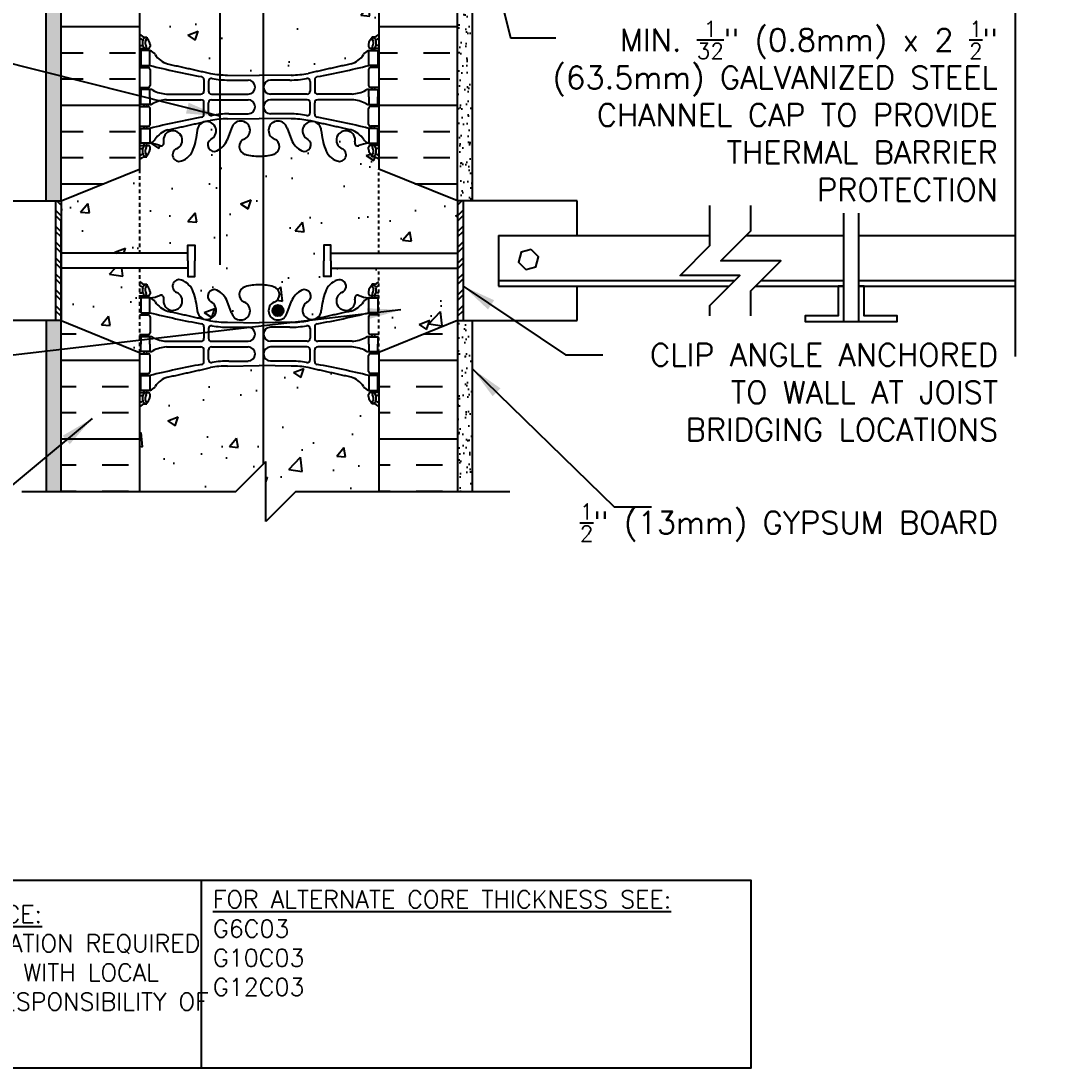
# Model space of a CAD drawing. Header units: inches. Extents: x 221.8 to 274.3, y 227.7 to 309.5.
# Drawn here: x 240.05 to 274.29, y 227.74 to 262.74 of the extents above; entities that cross this region are included whole.
import ezdxf

# ---------------------------------------------------------------- set-up
doc = ezdxf.new("R2010")
doc.units = ezdxf.units.IN
doc.header["$LTSCALE"] = 0.5
doc.header["$MEASUREMENT"] = 0
doc.linetypes.add('DASHED2', pattern=[0.375, 0.25, -0.125])
for name, color, linetype in [('HATCH', 12, 'Continuous'), ('line25', 2, 'Continuous'), ('LINE3', 3, 'Continuous'), ('LINE50', 5, 'Continuous'), ('LINE9', 9, 'Continuous'), ('TEXT', 4, 'Continuous'), ('Web_Edge', 9, 'Continuous')]:
    doc.layers.add(name, color=color, linetype=linetype)
doc.styles.add('DIM', font='romans.shx', dxfattribs={"width": 0.7})
doc.styles.add('ROMANS', font='romans.shx', dxfattribs={"height": 1.125})
doc.styles.get("Standard").update_dxf_attribs({"font": 'romans.shx', "height": 1.125})
doc.dimstyles.new('ext_12', dxfattribs={"dimscale": 12, "dimtxt": 0.09375, "dimasz": 0.09375, "dimexe": 0.09375, "dimexo": 0.0625, "dimgap": 0.0625, "dimtad": 1, "dimdec": 1, "dimzin": 3, "dimdsep": 46, "dimlunit": 4, "dimtxsty": 'DIM', "dimcen": 0.09, "dimdle": 0.09375, "dimclrt": 4, "dimadec": 0, "dimazin": 0, "dimtfac": 1, "dimtdec": 1, "dimtmove": 2, "dimatfit": 3, "dimfxl": 1, "dimfrac": 2, "dimtolj": 1, "dimtzin": 0, "dimarcsym": 0})
pattern_1 = [(37.5, (-134.24594, 23.5891), (-0.01574834, 0.48170594), [0, -0.38, 0, -0.425, 0, -0.40625]), (7.5, (-134.24594, 23.5891), (0.4424442, 0.7055365), [0, -0.205, 0, -0.3425, 0, -0.13125]), (327.5, (-134.55344, 23.5891), (0.77853547, 0.00141476), [0, -0.125, 0, -0.45, 0, -0.5875]), (317.5, (-134.55344, 23.5891), (0.75153165, 0.2194189), [0, -0.0625, 0, -0.295, 0, -0.3375])]
pattern_2 = [(50, (0, 0), (3.5863, -0.31376), [0.375, -4.125]), (355, (0, 0), (-0.693757, 3.76096), [0.3, -3.3]), (100.4514, (0.299, -0.026), (2.892544, 3.4472), [0.3187, -3.50571]), (46.1842, (0, 1), (5.336207, -0.827596), [0.5625, -6.1875]), (96.6356, (0.4447, 0.931), (4.67331, 4.87059), [0.47805, -5.25857]), (351.1842, (0, 1), (4.67331, 4.87059), [0.45, -4.95]), (21, (0.5, 0.75), (2.984535, -2.013094), [0.375, -4.125]), (326, (0.5, 0.75), (1.216577, 3.62575), [0.3, -3.3]), (71.4514, (0.7487, 0.5822), (4.201112, 1.612656), [0.3187, -3.50571]), (37.5, (0, 0), (0.0607993, 1.6644693), [0, -3.26, 0, -3.35, 0, -3.3125]), (7.5, (0, 0), (1.315348, 1.9720586), [0, -1.91, 0, -3.185, 0, -1.2625]), (327.5, (-1.115, 0), (2.669112, -0.1127744), [0, -1.25, 0, -3.9, 0, -5.175]), (317.5, (-1.615, 0), (2.915931, 0.500525), [0, -1.625, 0, -2.59, 0, -3.675])]

msp = doc.modelspace()

# ---------------------------------------------------------------- hatches: boundary and pattern name
at = {"layer": 'HATCH'}
h = msp.add_hatch(dxfattribs=at)
h.set_pattern_fill('AR-SAND', color=256, scale=0.25, style=0)
h.set_pattern_definition([(37.5, (254.94175, 282.53562), (-0.0157483, 0.481706), [0, -0.38, 0, -0.425, 0, -0.40625]), (7.5, (254.94175, 282.5356), (0.442444, 0.705537), [0, -0.205, 0, -0.3425, 0, -0.13125]), (327.5, (254.63425, 282.53562), (0.7785355, 0.0014148), [0, -0.125, 0, -0.45, 0, -0.5875]), (317.5, (254.63425, 282.5356), (0.751532, 0.219419), [0, -0.0625, 0, -0.295, 0, -0.3375])])
h.paths.add_polyline_path([(255.147, 285.566), (254.647, 285.566), (254.647, 276.063), (255.147, 276.063)])
h.paths.add_polyline_path([(241.397, 294.566), (241.397, 302.896), (240.897, 302.896), (240.897, 288.068), (241.397, 288.068)])
h.paths.add_polyline_path([(241.397, 304.792), (240.897, 304.792), (240.897, 303.058), (241.397, 303.058)])
h.paths.add_polyline_path([(255.147, 302.896), (254.647, 302.896), (254.647, 294.566), (254.647, 288.068), (255.147, 288.068)])
h.paths.add_polyline_path([(255.147, 304.792), (254.647, 304.792), (254.647, 303.058), (255.147, 303.058)])
h.paths.add_polyline_path([(241.397, 285.566), (240.897, 285.566), (240.897, 276.063), (241.397, 276.063)])
h.paths.add_polyline_path([(241.397, 252.72), (241.21, 252.72), (240.897, 252.72), (240.897, 247.009), (241.397, 247.009)])
h.paths.add_polyline_path([(241.397, 274.563), (241.366, 270.066), (241.397, 270.066), (241.397, 256.72), (240.897, 256.72), (240.897, 274.563)])
h = msp.add_hatch(dxfattribs=at)
h.set_pattern_fill('AR-CONC', color=256, scale=0.5)
h.set_pattern_definition(pattern_2)
h.paths.add_polyline_path([(254.146, 302.896), (253.922, 302.977), (254.147, 303.058), (254.647, 303.058), (254.647, 304.792), (241.397, 304.792), (241.397, 303.058), (241.897, 303.058), (242.122, 302.977), (241.898, 302.896), (241.397, 302.896), (241.397, 294.566), (241.835, 294.566), (241.835, 295.066), (243.335, 295.066), (243.335, 294.566), (244.022, 294.566), (244.022, 292.531, 0.088416), (244.168, 292.434), (244.258, 292.434), (244.258, 292.392, -0.249069), (244.368, 292.185), (244.368, 292.118, -0.414214), (244.306, 292.055), (244.258, 292.055), (244.258, 291.985), (244.363, 291.985, 0.085348), (244.693, 292.061, -0.669601), (244.825, 291.94, 2.087231), (245.259, 292.165, -1), (245.422, 292.574, -0.227838), (245.827, 292.15, -0.06598), (245.951, 291.541, 1.629604), (246.423, 291.842, -1.059167), (246.629, 292.224, -0.16372), (246.951, 291.87), (247.093, 291.483, 1.612474), (247.525, 291.843, -0.734872), (247.548, 292.354, -0.068475), (248.022, 292.416, -0.068475), (248.496, 292.354, -0.734872), (248.519, 291.843, 1.612474), (248.951, 291.483), (249.093, 291.87, -0.16372), (249.415, 292.224, -1.059167), (249.622, 291.842, 1.629604), (250.093, 291.541, -0.06598), (250.217, 292.15, -0.227838), (250.622, 292.574, -1), (250.785, 292.165, 2.087231), (251.219, 291.94, -0.669601), (251.352, 292.061, 0.085348), (251.681, 291.985), (251.786, 291.985), (251.786, 292.055), (251.739, 292.055, -0.414214), (251.676, 292.118), (251.676, 292.185, -0.249069), (251.786, 292.392), (251.786, 292.434), (251.876, 292.434, 0.088416), (252.022, 292.531), (252.022, 294.566), (252.71, 294.566), (252.71, 295.066), (254.21, 295.066), (254.21, 294.566), (254.647, 294.566), (254.647, 302.896)])
h.paths.add_polyline_path([(247.854, 302.832), (248.117, 302.529), (248.151, 302.546, -2.114532), (248.151, 302.489), (248.117, 302.529), (247.835, 302.385, -1.846412)], flags=16)
edge = h.paths.add_edge_path()
edge.add_arc((250.88, 288.617), 0.743, 32.7919, 73.8107)
edge.add_spline(control_points=[(251.088, 289.331), (249.65, 289.651)], knot_values=[0, 0, 1, 1], degree=1, periodic=0)
edge.add_arc((249.094, 286.719), 2.984, 79.2546, 90.0995)
edge.add_line((249.089, 289.703), (248.022, 289.719))
edge.add_line((248.022, 289.719), (246.955, 289.703))
edge.add_arc((246.95, 286.719), 2.984, 89.9005, 100.7454)
edge.add_spline(control_points=[(246.394, 289.651), (244.956, 289.331)], knot_values=[0, 0, 1, 1], degree=1, periodic=0)
edge.add_arc((245.164, 288.617), 0.743, 106.1893, 147.2081)
edge.add_arc((244.241, 289.228), 0.364, 289.6613, 325.0225, ccw=False)
edge.add_line((244.363, 288.885), (244.258, 288.885))
edge.add_line((244.258, 288.885), (244.258, 288.815))
edge.add_line((244.258, 288.815), (244.306, 288.815))
edge.add_arc((244.306, 288.753), 0.0625, 0, 90, ccw=False)
edge.add_line((244.368, 288.753), (244.368, 288.685))
edge.add_arc((244.118, 288.685), 0.25, 304.0558, 360, ccw=False)
edge.add_line((244.258, 288.478), (244.258, 288.436))
edge.add_line((244.258, 288.436), (244.168, 288.436))
edge.add_arc((244.368, 287.978), 0.5, 113.5782, 133.7891)
edge.add_line((244.022, 288.339), (244.022, 288.068))
edge.add_line((244.022, 288.068), (247.241, 288.068))
edge.add_line((247.241, 288.068), (248.241, 289.068))
edge.add_line((248.241, 289.068), (248.241, 287.068))
edge.add_line((248.241, 287.068), (249.241, 288.068))
edge.add_line((249.241, 288.068), (252.022, 288.068))
edge.add_line((252.022, 288.068), (252.022, 288.339))
edge.add_arc((251.676, 287.978), 0.5, 46.2109, 66.4218)
edge.add_line((251.876, 288.436), (251.786, 288.436))
edge.add_line((251.786, 288.436), (251.786, 288.478))
edge.add_arc((251.926, 288.685), 0.25, 180, 235.9442, ccw=False)
edge.add_line((251.676, 288.685), (251.676, 288.753))
edge.add_arc((251.739, 288.753), 0.0625, 90, 180, ccw=False)
edge.add_line((251.739, 288.815), (251.786, 288.815))
edge.add_line((251.786, 288.815), (251.786, 288.885))
edge.add_line((251.786, 288.885), (251.681, 288.885))
edge.add_arc((251.803, 289.228), 0.364, 214.9775, 250.3387, ccw=False)
edge = h.paths.add_edge_path()
edge.add_line((252.022, 285.566), (249.241, 285.566))
edge.add_line((249.241, 285.566), (248.241, 284.566))
edge.add_line((248.241, 284.566), (248.241, 286.566))
edge.add_line((248.241, 286.566), (247.241, 285.566))
edge.add_line((247.241, 285.566), (244.022, 285.566))
edge.add_line((244.022, 285.566), (244.022, 280.293))
edge.add_arc((244.368, 280.653), 0.5, 226.2109, 246.4218)
edge.add_line((244.168, 280.195), (244.258, 280.195))
edge.add_line((244.258, 280.195), (244.258, 280.153))
edge.add_arc((244.118, 279.946), 0.25, 0, 55.9442, ccw=False)
edge.add_line((244.368, 279.946), (244.368, 279.879))
edge.add_arc((244.306, 279.879), 0.0625, -90, 0, ccw=False)
edge.add_line((244.306, 279.816), (244.258, 279.816))
edge.add_line((244.258, 279.816), (244.258, 279.746))
edge.add_line((244.258, 279.746), (244.363, 279.746))
edge.add_arc((244.241, 279.404), 0.364, 32.0424, 70.3387, ccw=False)
edge.add_arc((245.164, 280.015), 0.743, 214.228, 253.8107)
edge.add_spline(control_points=[(244.956, 279.301), (246.394, 278.981)], knot_values=[0, 0, 1, 1], degree=1, periodic=0)
edge.add_arc((246.95, 281.912), 2.984, 259.2546, 270.0995)
edge.add_line((246.955, 278.928), (248.022, 278.912))
edge.add_line((248.022, 278.912), (249.089, 278.928))
edge.add_arc((249.094, 281.912), 2.984, 269.9005, 280.7454)
edge.add_spline(control_points=[(249.65, 278.981), (251.088, 279.301)], knot_values=[0, 0, 1, 1], degree=1, periodic=0)
edge.add_arc((250.88, 280.015), 0.743, 286.1893, 325.772)
edge.add_arc((251.803, 279.404), 0.364, 109.6613, 147.9576, ccw=False)
edge.add_line((251.681, 279.746), (251.786, 279.746))
edge.add_line((251.786, 279.746), (251.786, 279.816))
edge.add_line((251.786, 279.816), (251.739, 279.816))
edge.add_arc((251.739, 279.879), 0.0625, 180, 270, ccw=False)
edge.add_line((251.676, 279.879), (251.676, 279.946))
edge.add_arc((251.926, 279.946), 0.25, 124.0558, 180, ccw=False)
edge.add_line((251.786, 280.153), (251.786, 280.195))
edge.add_line((251.786, 280.195), (251.876, 280.195))
edge.add_arc((251.676, 280.653), 0.5, 293.5782, 313.7891)
edge.add_line((252.022, 280.293), (252.022, 285.566))
h.paths.add_polyline_path([(249.227, 276.063), (249.477, 276.063, -0.414214), (249.727, 275.813), (249.727, 274.813, 0.414214), (249.977, 274.563), (250.041, 274.563), (250.041, 276.063), (250.608, 276.063, -0.207607), (250.23, 276.447, -0.069923), (250.093, 277.091, 1.702394), (249.643, 276.778, -0.940793), (249.439, 276.395, -0.173075), (249.093, 276.762), (248.951, 277.148, 1.612474), (248.519, 276.789, -0.734872), (248.496, 276.278, -0.068475), (248.022, 276.216, -0.068475), (247.548, 276.278, -0.734872), (247.525, 276.789, 1.612474), (247.093, 277.148), (246.951, 276.762, -0.173075), (246.605, 276.395, -0.940793), (246.401, 276.778, 1.702394), (245.951, 277.091, -0.069923), (245.815, 276.447, -0.207607), (245.436, 276.063), (246.003, 276.063), (246.003, 274.563), (246.067, 274.563, 0.414214), (246.317, 274.813), (246.317, 275.813, -0.414214), (246.567, 276.063), (246.817, 276.063), (246.817, 274.098, -0.440987), (247.139, 274.056, -0.520567), (247.535, 274.056, -0.520567), (247.737, 274.056, -0.520567), (248.127, 274.056, -0.520567), (248.722, 274.056, -0.511309), (249.227, 274.063)])
h.paths.add_polyline_path([(251.676, 276.446), (251.676, 276.514, -0.414214), (251.739, 276.576), (251.786, 276.576), (251.786, 276.646), (251.681, 276.646, 0.085348), (251.352, 276.571, -0.669601), (251.219, 276.691, 2.087231), (250.785, 276.466, -0.654446), (250.798, 276.063), (252.022, 276.063), (252.022, 276.1, 0.088416), (251.876, 276.198), (251.786, 276.198), (251.786, 276.239, -0.249069)])
h.paths.add_polyline_path([(245.259, 276.466, 2.087231), (244.825, 276.691, -0.669601), (244.693, 276.571, 0.085348), (244.363, 276.646), (244.258, 276.646), (244.258, 276.576), (244.306, 276.576, -0.414214), (244.368, 276.514), (244.368, 276.446, -0.249069), (244.258, 276.239), (244.258, 276.198), (244.168, 276.198, 0.088416), (244.022, 276.1), (244.022, 276.063), (245.246, 276.063, -0.654446)])
h.paths.add_polyline_path([(249.991, 274.063), (249.227, 274.063, 0.511309), (248.722, 274.056, 0.520567), (248.127, 274.056, 0.520567), (247.737, 274.056, 0.520567), (247.535, 274.056, 0.520567), (247.139, 274.056, 0.440987), (246.817, 274.098), (246.817, 274.063), (246.053, 274.063), (246.053, 270.839, 1.150574), (246.401, 271.353, -0.940793), (246.605, 271.737, -0.173075), (246.951, 271.37), (247.093, 270.983, 1.612474), (247.525, 271.343, -0.734872), (247.548, 271.854, -0.068475), (248.022, 271.916, -0.068475), (248.496, 271.854, -0.734872), (248.519, 271.343, 1.612474), (248.951, 270.983), (249.093, 271.37, -0.173075), (249.439, 271.737, -0.940793), (249.643, 271.353, 1.150574), (249.991, 270.839)])
h.paths.add_polyline_path([(251.991, 274.063), (250.491, 274.063), (250.491, 272.007, -0.05442), (250.622, 272.074, -1), (250.785, 271.665, 2.087231), (251.219, 271.44, -0.669601), (251.352, 271.561, 0.085348), (251.681, 271.485), (251.786, 271.485), (251.786, 271.555), (251.739, 271.555, -0.414214), (251.676, 271.618), (251.676, 271.685, -0.249069), (251.786, 271.892), (251.786, 271.934), (251.876, 271.934, 0.088416), (252.022, 272.031), (252.022, 272.563), (251.991, 272.563)])
h.paths.add_polyline_path([(245.553, 274.063), (244.053, 274.063), (244.053, 272.563), (244.022, 272.563), (244.022, 272.031, 0.088416), (244.168, 271.934), (244.258, 271.934), (244.258, 271.892, -0.249069), (244.368, 271.685), (244.368, 271.618, -0.414214), (244.306, 271.555), (244.258, 271.555), (244.258, 271.485), (244.363, 271.485, 0.085348), (244.693, 271.561, -0.669601), (244.825, 271.44, 2.087231), (245.259, 271.665, -1), (245.422, 272.074, -0.05442), (245.553, 272.007)])
h.paths.add_polyline_path([(252.022, 257.778), (252.022, 258.1, 0.088416), (251.876, 258.198), (251.786, 258.198), (251.786, 258.239, -0.249069), (251.676, 258.446), (251.676, 258.514, -0.414214), (251.739, 258.576), (251.786, 258.576), (251.786, 258.646), (251.681, 258.646, 0.087457), (251.344, 258.568, -0.638777), (251.219, 258.691, 2.087231), (250.785, 258.466, -1), (250.622, 258.058, -0.21345), (250.23, 258.447, -0.068226), (250.094, 259.075, 1.753171), (249.643, 258.778, -0.940793), (249.439, 258.395, -0.173075), (249.093, 258.762), (248.951, 259.148, 1.612474), (248.519, 258.789, -0.734872), (248.496, 258.278, -0.068475), (248.022, 258.216, -0.068475), (247.548, 258.278, -0.734872), (247.525, 258.789, 1.612474), (247.093, 259.148), (246.951, 258.762, -0.173075), (246.605, 258.395, -0.940793), (246.401, 258.778, 1.753171), (245.95, 259.075, -0.068226), (245.815, 258.447, -0.21345), (245.422, 258.058, -1), (245.259, 258.466, 2.087231), (244.825, 258.691, -0.638777), (244.7, 258.568, 0.087457), (244.363, 258.646), (244.258, 258.646), (244.258, 258.576), (244.306, 258.576, -0.414214), (244.368, 258.514), (244.368, 258.446, -0.249069), (244.258, 258.239), (244.258, 258.198), (244.168, 258.198, 0.088416), (244.022, 258.1), (244.022, 257.778), (244.022, 254.97), (245.637, 254.97), (245.637, 255.248), (245.863, 255.248), (245.863, 254.72), (245.863, 254.191), (245.637, 254.191), (245.637, 254.47), (244.022, 254.47), (244.022, 254.031, 0.088416), (244.168, 253.934), (244.258, 253.934), (244.258, 253.892, -0.249069), (244.368, 253.685), (244.368, 253.618, -0.414214), (244.306, 253.555), (244.258, 253.555), (244.258, 253.485), (244.363, 253.485, 0.087457), (244.7, 253.564, -0.638777), (244.825, 253.44, 2.087231), (245.259, 253.665, -1), (245.422, 254.074, -0.21345), (245.815, 253.685, -0.068226), (245.95, 253.057, 1.753171), (246.401, 253.353, -0.940793), (246.605, 253.737, -0.173075), (246.951, 253.37), (247.093, 252.983, 1.612474), (247.525, 253.343, -0.734872), (247.548, 253.854, -0.068475), (248.022, 253.916, -0.068475), (248.496, 253.854, -0.734872), (248.519, 253.343, 1.612474), (248.951, 252.983), (249.093, 253.37, -0.173075), (249.439, 253.737, -0.940793), (249.643, 253.353, 1.753171), (250.094, 253.057, -0.068226), (250.23, 253.685, -0.21345), (250.622, 254.074, -1), (250.785, 253.665, 2.087231), (251.219, 253.44, -0.638777), (251.344, 253.564, 0.087457), (251.681, 253.485), (251.786, 253.485), (251.786, 253.555), (251.739, 253.555, -0.414214), (251.676, 253.618), (251.676, 253.685, -0.249069), (251.786, 253.892), (251.786, 253.934), (251.876, 253.934, 0.088416), (252.022, 254.031), (252.022, 254.47), (250.408, 254.47), (250.408, 254.191), (250.181, 254.191), (250.181, 254.72), (250.181, 255.248), (250.408, 255.248), (250.408, 254.97), (252.022, 254.97)])
h.paths.add_polyline_path([(244.022, 257.778), (241.397, 256.72), (241.397, 254.97), (244.022, 254.97)])
h.paths.add_polyline_path([(244.022, 254.47), (241.397, 254.47), (241.397, 252.72), (244.022, 251.661)])
h.paths.add_polyline_path([(254.647, 256.72), (252.022, 257.778), (252.022, 254.97), (254.647, 254.97)])
h.paths.add_polyline_path([(254.647, 254.47), (252.022, 254.47), (252.022, 254.031), (252.022, 251.661), (254.647, 252.72)])
h = msp.add_hatch(dxfattribs=at)
h.set_pattern_fill('INSUL', color=256, scale=7, style=0)
h.set_pattern_definition([(0, (253.5113, 265.1692), (0, 2.625), []), (0, (253.5113, 266.0442), (0, 2.625), [0.875, -0.875]), (0, (253.5113, 266.9192), (0, 2.625), [0.875, -0.875])])
h.paths.add_polyline_path([(254.647, 274.066), (254.21, 274.066), (254.21, 273.566), (252.71, 273.566), (252.71, 274.066), (252.022, 274.066), (252.022, 272.563), (252.022, 257.778), (254.647, 256.72)])
h.paths.add_polyline_path([(241.397, 256.72), (244.022, 257.778), (244.022, 274.066), (243.335, 274.066), (243.335, 274.566), (241.835, 274.566), (241.835, 274.066), (241.397, 274.066)])
h = msp.add_hatch(dxfattribs=at)
h.set_pattern_fill('AR-SAND', color=256, scale=0.25, style=0)
h.set_pattern_definition(pattern_1)
h.paths.add_polyline_path([(254.647, 256.007), (254.647, 256.72), (255.147, 256.72), (255.147, 270.505), (255.147, 274.563), (254.647, 274.563)])
h = msp.add_hatch(dxfattribs=at)
h.set_pattern_fill('AR-CONC', color=256, scale=0.5)
h.set_pattern_definition(pattern_2)
edge = h.paths.add_edge_path()
edge.add_arc((251.676, 249.478), 0.5, 46.2109, 66.4218)
edge.add_line((251.876, 249.936), (251.786, 249.936))
edge.add_line((251.786, 249.936), (251.786, 249.978))
edge.add_arc((251.926, 250.185), 0.25, 180, 235.9442, ccw=False)
edge.add_line((251.676, 250.185), (251.676, 250.253))
edge.add_arc((251.739, 250.253), 0.0625, 90, 180, ccw=False)
edge.add_line((251.739, 250.315), (251.786, 250.315))
edge.add_line((251.786, 250.315), (251.786, 250.385))
edge.add_line((251.786, 250.385), (251.681, 250.385))
edge.add_arc((251.803, 250.728), 0.364, 212.0424, 250.3387, ccw=False)
edge.add_arc((250.88, 250.117), 0.743, 34.228, 73.8107)
edge.add_spline(control_points=[(251.088, 250.831), (249.65, 251.151)], knot_values=[0, 0, 1, 1], degree=1, periodic=0)
edge.add_arc((249.094, 248.219), 2.984, 79.2546, 90.0995)
edge.add_line((249.089, 251.203), (248.022, 251.219))
edge.add_line((248.022, 251.219), (246.955, 251.203))
edge.add_arc((246.95, 248.219), 2.984, 89.9005, 100.7454)
edge.add_spline(control_points=[(246.394, 251.151), (244.956, 250.831)], knot_values=[0, 0, 1, 1], degree=1, periodic=0)
edge.add_arc((245.164, 250.117), 0.743, 106.1893, 145.772)
edge.add_arc((244.241, 250.728), 0.364, 289.6613, 327.9576, ccw=False)
edge.add_line((244.363, 250.385), (244.258, 250.385))
edge.add_line((244.258, 250.385), (244.258, 250.315))
edge.add_line((244.258, 250.315), (244.306, 250.315))
edge.add_arc((244.306, 250.253), 0.0625, 0, 90, ccw=False)
edge.add_line((244.368, 250.253), (244.368, 250.185))
edge.add_arc((244.118, 250.185), 0.25, 304.0558, 360, ccw=False)
edge.add_line((244.258, 249.978), (244.258, 249.936))
edge.add_line((244.258, 249.936), (244.168, 249.936))
edge.add_arc((244.368, 249.478), 0.5, 113.5782, 133.7891)
edge.add_line((244.022, 249.839), (244.022, 247.009))
edge.add_line((244.022, 247.009), (247.241, 247.009))
edge.add_line((247.241, 247.009), (248.241, 248.009))
edge.add_line((248.241, 248.009), (248.241, 246.009))
edge.add_line((248.241, 246.009), (249.241, 247.009))
edge.add_line((249.241, 247.009), (252.022, 247.009))
edge.add_line((252.022, 247.009), (252.022, 249.839))
edge = h.paths.add_edge_path()
edge.add_arc((251.676, 267.478), 0.5, 46.2109, 66.4218)
edge.add_line((251.876, 267.936), (251.786, 267.936))
edge.add_line((251.786, 267.936), (251.786, 267.978))
edge.add_arc((251.926, 268.185), 0.25, 180, 235.9442, ccw=False)
edge.add_line((251.676, 268.185), (251.676, 268.253))
edge.add_arc((251.739, 268.253), 0.0625, 90, 180, ccw=False)
edge.add_line((251.739, 268.315), (251.786, 268.315))
edge.add_line((251.786, 268.315), (251.786, 268.385))
edge.add_line((251.786, 268.385), (251.681, 268.385))
edge.add_arc((251.803, 268.728), 0.364, 212.0424, 250.3387, ccw=False)
edge.add_arc((250.88, 268.117), 0.743, 34.228, 73.8107)
edge.add_spline(control_points=[(251.088, 268.831), (249.65, 269.151)], knot_values=[0, 0, 1, 1], degree=1, periodic=0)
edge.add_arc((249.094, 266.219), 2.984, 79.2546, 90.0995)
edge.add_line((249.089, 269.203), (248.022, 269.219))
edge.add_line((248.022, 269.219), (246.955, 269.203))
edge.add_arc((246.95, 266.219), 2.984, 89.9005, 100.7454)
edge.add_spline(control_points=[(246.394, 269.151), (244.956, 268.831)], knot_values=[0, 0, 1, 1], degree=1, periodic=0)
edge.add_arc((245.164, 268.117), 0.743, 106.1893, 145.772)
edge.add_arc((244.241, 268.728), 0.364, 289.6613, 327.9576, ccw=False)
edge.add_line((244.363, 268.385), (244.258, 268.385))
edge.add_line((244.258, 268.385), (244.258, 268.315))
edge.add_line((244.258, 268.315), (244.306, 268.315))
edge.add_arc((244.306, 268.253), 0.0625, 0, 90, ccw=False)
edge.add_line((244.368, 268.253), (244.368, 268.185))
edge.add_arc((244.118, 268.185), 0.25, 304.0558, 360, ccw=False)
edge.add_line((244.258, 267.978), (244.258, 267.936))
edge.add_line((244.258, 267.936), (244.168, 267.936))
edge.add_arc((244.368, 267.478), 0.5, 113.5782, 133.7891)
edge.add_line((244.022, 267.839), (244.022, 262.293))
edge.add_arc((244.368, 262.653), 0.5, 226.2109, 246.4218)
edge.add_line((244.168, 262.195), (244.258, 262.195))
edge.add_line((244.258, 262.195), (244.258, 262.153))
edge.add_arc((244.118, 261.946), 0.25, 0, 55.9442, ccw=False)
edge.add_line((244.368, 261.946), (244.368, 261.879))
edge.add_arc((244.306, 261.879), 0.0625, -90, 0, ccw=False)
edge.add_line((244.306, 261.816), (244.258, 261.816))
edge.add_line((244.258, 261.816), (244.258, 261.746))
edge.add_line((244.258, 261.746), (244.363, 261.746))
edge.add_arc((244.241, 261.404), 0.364, 32.0424, 70.3387, ccw=False)
edge.add_arc((245.164, 262.015), 0.743, 214.228, 253.8107)
edge.add_spline(control_points=[(244.956, 261.301), (246.394, 260.981)], knot_values=[0, 0, 1, 1], degree=1, periodic=0)
edge.add_arc((246.95, 263.912), 2.984, 259.2546, 270.0995)
edge.add_line((246.955, 260.928), (248.022, 260.912))
edge.add_line((248.022, 260.912), (249.089, 260.928))
edge.add_arc((249.094, 263.912), 2.984, 269.9005, 280.7454)
edge.add_spline(control_points=[(249.65, 260.981), (251.088, 261.301)], knot_values=[0, 0, 1, 1], degree=1, periodic=0)
edge.add_arc((250.88, 262.015), 0.743, 286.1893, 325.772)
edge.add_arc((251.803, 261.404), 0.364, 109.6613, 147.9576, ccw=False)
edge.add_line((251.681, 261.746), (251.786, 261.746))
edge.add_line((251.786, 261.746), (251.786, 261.816))
edge.add_line((251.786, 261.816), (251.739, 261.816))
edge.add_arc((251.739, 261.879), 0.0625, 180, 270, ccw=False)
edge.add_line((251.676, 261.879), (251.676, 261.946))
edge.add_arc((251.926, 261.946), 0.25, 124.0558, 180, ccw=False)
edge.add_line((251.786, 262.153), (251.786, 262.195))
edge.add_line((251.786, 262.195), (251.876, 262.195))
edge.add_arc((251.676, 262.653), 0.5, 293.5782, 313.7891)
edge.add_line((252.022, 262.293), (252.022, 267.839))
h = msp.add_hatch(dxfattribs=at)
h.set_pattern_fill('ANSI32', color=256, style=0)
h.set_pattern_definition([(135, (630.10258, 26.0866), (0.26516504, 0.26516504), []), (135, (629.9258, 26.0866), (0.26516504, 0.26516504), [])])
h.paths.add_polyline_path([(241.21, 256.72), (241.397, 256.72), (241.397, 252.72), (241.21, 252.72)])
h = msp.add_hatch(dxfattribs=at)
h.set_pattern_fill('ANSI32', color=256, style=0)
h.set_pattern_definition([(45, (-134.05844, 26.0866), (-0.26516504, 0.26516504), []), (45, (-133.88166, 26.0866), (-0.26516504, 0.26516504), [])])
h.paths.add_polyline_path([(254.835, 256.72), (254.647, 256.72), (254.647, 252.72), (254.835, 252.72)])
h = msp.add_hatch(dxfattribs=at)
h.set_pattern_fill('INSUL', color=256, scale=7, style=0)
h.set_pattern_definition([(0, (253.268, 251.3975), (0, 2.625), []), (0, (253.268, 252.2725), (0, 2.625), [0.875, -0.875]), (0, (253.268, 253.1475), (0, 2.625), [0.875, -0.875])])
h.paths.add_polyline_path([(254.647, 252.72), (252.022, 251.661), (252.022, 247.007), (254.647, 247.007)])
h.paths.add_polyline_path([(244.022, 251.661), (241.397, 252.72), (241.397, 247.007), (244.022, 247.007)])
h = msp.add_hatch(dxfattribs=at)
h.set_pattern_fill('AR-SAND', color=256, scale=0.25, style=0)
h.set_pattern_definition(pattern_1)
h.paths.add_polyline_path([(255.147, 252.72), (254.647, 252.72), (254.647, 247.007), (255.147, 247.007)])
at = {"layer": 'LINE3'}
h = msp.add_hatch(color=256, dxfattribs=at)
h.paths.add_polyline_path([(248.83, 253.09, 0.831395), (248.462, 253.09)])
h.paths.add_polyline_path([(248.833, 253.056, 0.045935), (248.83, 253.09), (248.462, 253.09, 0.045935), (248.458, 253.056, 1)])

# ---------------------------------------------------------------- linework, layer by layer
at = {"layer": 'line25'}
for p, q in [((244.022, 274.066), (244.022, 257.778)), ((252.022, 274.066), (252.022, 257.778)), ((241.397, 256.72), (244.022, 257.778)), ((254.647, 256.72), (252.022, 257.778)), ((241.21, 256.72), (241.21, 252.72)), ((254.835, 256.72), (254.835, 252.72)), ((256.022, 255.563), (263.085, 255.563)), ((256.022, 255.563), (256.022, 253.876)), ((264.294, 255.563), (267.554, 255.563)), ((268.054, 255.563), (273.287, 255.563)), ((245.637, 254.97), (241.397, 254.97)), ((250.408, 254.97), (254.647, 254.97)), ((245.637, 254.47), (241.397, 254.47)), ((250.408, 254.47), (254.647, 254.47)), ((256.022, 254.063), (263.919, 254.063)), ((264.794, 254.063), (267.554, 254.063)), ((268.054, 254.063), (273.287, 254.063)), ((256.022, 253.876), (263.732, 253.876)), ((264.606, 253.876), (267.554, 253.876)), ((268.054, 253.876), (273.287, 253.876)), ((241.397, 252.72), (244.022, 251.661)), ((254.647, 252.72), (252.022, 251.661)), ((244.022, 251.661), (244.022, 247.007)), ((252.022, 251.661), (252.022, 247.007))]:
    msp.add_line(p, q, dxfattribs=at)
at = {"layer": 'line25', "color": 12}
for p, q in [((237.397, 256.72), (241.397, 256.72)), ((258.647, 256.72), (254.647, 256.72)), ((258.647, 255.563), (258.647, 256.72)), ((258.647, 252.72), (258.647, 253.876)), ((241.397, 252.72), (237.397, 252.72)), ((254.647, 252.72), (258.647, 252.72))]:
    msp.add_line(p, q, dxfattribs=at)
at = {"layer": 'line25'}
for points in [[(241.21, 256.72), (241.397, 256.72), (241.397, 252.72), (241.21, 252.72)], [(254.835, 256.72), (254.647, 256.72), (254.647, 252.72), (254.835, 252.72)], [(245.637, 254.72), (245.637, 255.248), (245.863, 255.248), (245.863, 254.72)], [(250.408, 254.72), (250.408, 255.248), (250.181, 255.248), (250.181, 254.72)], [(245.637, 254.72), (245.637, 254.191), (245.863, 254.191), (245.863, 254.72)], [(250.408, 254.72), (250.408, 254.191), (250.181, 254.191), (250.181, 254.72)]]:
    msp.add_lwpolyline(points, dxfattribs=at)
at = {"layer": 'line25', "color": 12}
msp.add_lwpolyline([(257.11, 255.096), (256.778, 255.007), (256.689, 254.675), (256.932, 254.432), (257.264, 254.521), (257.353, 254.853)], close=True, dxfattribs=at)
at = {"layer": 'LINE3'}
for p, q in [((246.705, 285.566), (246.705, 254.585)), ((248.151, 272.586), (248.151, 247.919))]:
    msp.add_line(p, q, dxfattribs=at)
msp.add_circle((248.646, 253.056), 0.188, dxfattribs=at)
at = {"layer": 'LINE50', "color": 9}
for p, q in [((240.897, 256.72), (240.897, 274.563)), ((255.147, 256.72), (255.147, 274.563)), ((255.147, 247.007), (255.147, 252.72))]:
    msp.add_line(p, q, dxfattribs=at)
at = {"layer": 'LINE50'}
for p, q in [((241.397, 256.72), (241.397, 274.066)), ((254.647, 256.72), (254.647, 274.066)), ((241.397, 247.007), (241.397, 256.066)), ((241.397, 247.007), (241.397, 252.72)), ((254.647, 252.72), (254.647, 247.007))]:
    msp.add_line(p, q, dxfattribs=at)
at = {"layer": 'LINE9', "linetype": 'DASHED2'}
for p, q in [((244.022, 257.778), (244.022, 254.97)), ((244.022, 254.47), (244.022, 251.661))]:
    msp.add_line(p, q, dxfattribs=at)
at = {"layer": 'LINE9', "linetype": 'DASHED2', "ltscale": 0.5}
for p, q in [((252.022, 254.97), (252.022, 257.778)), ((252.022, 251.661), (252.022, 254.47))]:
    msp.add_line(p, q, dxfattribs=at)
at = {"layer": 'LINE9'}
for p, q in [((267.554, 256.313), (267.554, 252.688)), ((268.054, 256.313), (268.054, 252.688)), ((240.897, 252.72), (240.897, 247.009)), ((247.241, 247.009), (248.241, 248.009)), ((248.241, 246.009), (248.241, 248.009)), ((240.085, 247.009), (247.241, 247.009)), ((249.241, 247.009), (248.241, 246.009)), ((249.241, 247.009), (256.397, 247.009))]:
    msp.add_line(p, q, dxfattribs=at)
for points in [[(273.287, 281.858), (273.287, 266.967), (272.287, 265.967), (273.287, 265.967), (274.287, 265.967), (273.287, 264.967), (273.287, 251.523)], [(263.085, 252.876), (263.084, 253.229), (264.084, 254.229), (262.084, 254.229), (263.084, 255.229), (263.085, 256.563)], [(264.45, 252.876), (264.45, 253.72), (265.45, 254.72), (263.45, 254.72), (264.45, 255.72), (264.45, 256.563)], [(267.554, 253.876), (267.366, 253.876), (267.366, 252.876), (266.264, 252.876), (266.264, 252.688), (269.343, 252.688), (269.343, 252.876), (268.241, 252.876), (268.241, 253.876), (268.054, 253.876)]]:
    msp.add_lwpolyline(points, dxfattribs=at)
at = {"layer": 'TEXT'}
msp.add_lwpolyline([(232.579, 234.024), (246.082, 234.024), (246.082, 227.744), (232.579, 227.744)], close=True, dxfattribs=at)
msp.add_lwpolyline([(246.082, 234.024), (264.449, 234.024), (264.449, 227.744), (246.082, 227.744)], dxfattribs=at)
at = {"layer": 'Web_Edge'}
for p, q in [((244.168, 262.195), (244.258, 262.195)), ((244.258, 262.195), (244.258, 262.153)), ((251.876, 262.195), (251.786, 262.195)), ((251.786, 262.195), (251.786, 262.153)), ((244.022, 261.916), (244.1, 261.916)), ((244.022, 261.816), (244.306, 261.816)), ((244.168, 261.816), (244.168, 261.746)), ((244.258, 261.816), (244.258, 261.746)), ((244.368, 261.946), (244.368, 261.879)), ((251.676, 261.946), (251.676, 261.879)), ((252.022, 261.816), (251.739, 261.816)), ((251.786, 261.816), (251.786, 261.746)), ((251.876, 261.816), (251.876, 261.746)), ((252.022, 261.916), (251.944, 261.916)), ((244.022, 261.176), (244.306, 261.176)), ((244.168, 261.246), (244.168, 261.176)), ((244.258, 261.246), (244.258, 261.176)), ((244.368, 261.114), (244.368, 260.579)), ((251.676, 261.114), (251.676, 260.579)), ((252.022, 261.176), (251.739, 261.176)), ((251.786, 261.246), (251.786, 261.176)), ((251.876, 261.246), (251.876, 261.176)), ((246.17, 260.776), (246.17, 260.392)), ((246.323, 260.714), (246.323, 260.392)), ((246.955, 260.928), (248.022, 260.912)), ((247.003, 260.76), (247.65, 260.76)), ((249.089, 260.928), (248.022, 260.912)), ((249.041, 260.76), (248.394, 260.76)), ((249.722, 260.714), (249.722, 260.392)), ((249.874, 260.776), (249.874, 260.392)), ((244.022, 260.516), (244.306, 260.516)), ((244.168, 260.516), (244.168, 260.446)), ((244.258, 260.516), (244.258, 260.446)), ((252.022, 260.516), (251.739, 260.516)), ((251.786, 260.516), (251.786, 260.446)), ((251.876, 260.516), (251.876, 260.446)), ((244.916, 260.291), (246.07, 260.292)), ((244.916, 260.102), (246.07, 260.101)), ((246.17, 259.616), (246.17, 260.001)), ((246.323, 259.678), (246.323, 260.001)), ((246.423, 260.292), (247.65, 260.292)), ((246.423, 260.101), (247.65, 260.101)), ((249.622, 260.292), (248.394, 260.292)), ((249.622, 260.101), (248.394, 260.101)), ((249.722, 259.678), (249.722, 260.001)), ((249.874, 259.616), (249.874, 260.001)), ((251.128, 260.291), (249.974, 260.292)), ((251.128, 260.102), (249.974, 260.101)), ((244.022, 259.876), (244.306, 259.876)), ((244.168, 259.876), (244.168, 259.946)), ((244.258, 259.876), (244.258, 259.946)), ((244.368, 259.279), (244.368, 259.814)), ((251.676, 259.279), (251.676, 259.814)), ((252.022, 259.876), (251.739, 259.876)), ((251.786, 259.876), (251.786, 259.946)), ((251.876, 259.876), (251.876, 259.946)), ((246.955, 259.465), (248.022, 259.48)), ((247.003, 259.632), (247.65, 259.632)), ((249.089, 259.465), (248.022, 259.48)), ((249.041, 259.632), (248.394, 259.632)), ((244.022, 259.216), (244.306, 259.216)), ((244.168, 259.146), (244.168, 259.216)), ((244.258, 259.146), (244.258, 259.216)), ((247.093, 259.148), (246.951, 258.762)), ((248.951, 259.148), (249.093, 258.762)), ((252.022, 259.216), (251.739, 259.216)), ((251.786, 259.146), (251.786, 259.216)), ((251.876, 259.146), (251.876, 259.216)), ((244.168, 258.576), (244.168, 258.646)), ((244.258, 258.576), (244.258, 258.646)), ((251.786, 258.576), (251.786, 258.646)), ((251.876, 258.576), (251.876, 258.646)), ((244.022, 258.576), (244.306, 258.576)), ((244.022, 258.476), (244.1, 258.476)), ((244.258, 258.198), (244.258, 258.239)), ((244.368, 258.446), (244.368, 258.514)), ((251.676, 258.446), (251.676, 258.514)), ((252.022, 258.576), (251.739, 258.576)), ((251.786, 258.198), (251.786, 258.239)), ((252.022, 258.476), (251.944, 258.476)), ((244.168, 258.198), (244.258, 258.198)), ((251.876, 258.198), (251.786, 258.198)), ((244.168, 253.934), (244.258, 253.934)), ((244.258, 253.934), (244.258, 253.892)), ((251.876, 253.934), (251.786, 253.934)), ((251.786, 253.934), (251.786, 253.892)), ((244.022, 253.655), (244.1, 253.655)), ((244.022, 253.555), (244.306, 253.555)), ((244.168, 253.555), (244.168, 253.485)), ((244.258, 253.555), (244.258, 253.485)), ((244.368, 253.685), (244.368, 253.618)), ((247.093, 252.983), (246.951, 253.37)), ((248.951, 252.983), (249.093, 253.37)), ((251.676, 253.685), (251.676, 253.618)), ((252.022, 253.555), (251.739, 253.555)), ((251.786, 253.555), (251.786, 253.485)), ((251.876, 253.555), (251.876, 253.485)), ((252.022, 253.655), (251.944, 253.655)), ((244.022, 252.915), (244.306, 252.915)), ((244.168, 252.985), (244.168, 252.915)), ((244.258, 252.985), (244.258, 252.915)), ((244.368, 252.853), (244.368, 252.318)), ((246.955, 252.667), (248.022, 252.651)), ((249.089, 252.667), (248.022, 252.651)), ((251.676, 252.853), (251.676, 252.318)), ((252.022, 252.915), (251.739, 252.915)), ((251.786, 252.985), (251.786, 252.915)), ((251.876, 252.985), (251.876, 252.915)), ((246.17, 252.515), (246.17, 252.131)), ((246.323, 252.453), (246.323, 252.131)), ((247.003, 252.499), (247.65, 252.499)), ((249.041, 252.499), (248.394, 252.499)), ((249.722, 252.453), (249.722, 252.131)), ((249.874, 252.515), (249.874, 252.131)), ((244.022, 252.255), (244.306, 252.255)), ((244.168, 252.255), (244.168, 252.185)), ((244.258, 252.255), (244.258, 252.185)), ((244.916, 252.03), (246.07, 252.031)), ((246.423, 252.031), (247.65, 252.031)), ((249.622, 252.031), (248.394, 252.031)), ((251.128, 252.03), (249.974, 252.031)), ((252.022, 252.255), (251.739, 252.255)), ((251.786, 252.255), (251.786, 252.185)), ((251.876, 252.255), (251.876, 252.185)), ((244.022, 251.615), (244.306, 251.615)), ((244.168, 251.615), (244.168, 251.685)), ((244.258, 251.615), (244.258, 251.685)), ((244.916, 251.841), (246.07, 251.84)), ((246.17, 251.355), (246.17, 251.74)), ((246.323, 251.417), (246.323, 251.74)), ((246.423, 251.84), (247.65, 251.84)), ((249.622, 251.84), (248.394, 251.84)), ((249.722, 251.417), (249.722, 251.74)), ((249.874, 251.355), (249.874, 251.74)), ((251.128, 251.841), (249.974, 251.84)), ((252.022, 251.615), (251.739, 251.615)), ((251.786, 251.615), (251.786, 251.685)), ((251.876, 251.615), (251.876, 251.685)), ((244.368, 251.018), (244.368, 251.553)), ((247.003, 251.371), (247.65, 251.371)), ((249.041, 251.371), (248.394, 251.371)), ((251.676, 251.018), (251.676, 251.553)), ((244.022, 250.955), (244.306, 250.955)), ((244.168, 250.885), (244.168, 250.955)), ((244.258, 250.885), (244.258, 250.955)), ((246.955, 251.203), (248.022, 251.219)), ((249.089, 251.203), (248.022, 251.219)), ((252.022, 250.955), (251.739, 250.955)), ((251.786, 250.885), (251.786, 250.955)), ((251.876, 250.885), (251.876, 250.955)), ((244.022, 250.315), (244.306, 250.315)), ((244.022, 250.215), (244.1, 250.215)), ((244.168, 250.315), (244.168, 250.385)), ((244.258, 250.315), (244.258, 250.385)), ((244.368, 250.185), (244.368, 250.253)), ((251.676, 250.185), (251.676, 250.253)), ((252.022, 250.315), (251.739, 250.315)), ((251.786, 250.315), (251.786, 250.385)), ((251.876, 250.315), (251.876, 250.385)), ((252.022, 250.215), (251.944, 250.215)), ((244.168, 249.936), (244.258, 249.936)), ((244.258, 249.936), (244.258, 249.978)), ((251.786, 249.936), (251.786, 249.978)), ((251.876, 249.936), (251.786, 249.936))]:
    msp.add_line(p, q, dxfattribs=at)
for points in [[(244.063, 261.246), (244.363, 261.246), (244.363, 261.746), (244.063, 261.746)], [(251.981, 261.246), (251.681, 261.246), (251.681, 261.746), (251.981, 261.746)], [(244.063, 259.146), (244.363, 259.146), (244.363, 258.646), (244.063, 258.646)], [(251.981, 259.146), (251.681, 259.146), (251.681, 258.646), (251.981, 258.646)], [(244.063, 252.985), (244.363, 252.985), (244.363, 253.485), (244.063, 253.485)], [(251.981, 252.985), (251.681, 252.985), (251.681, 253.485), (251.981, 253.485)], [(244.063, 250.885), (244.363, 250.885), (244.363, 250.385), (244.063, 250.385)], [(251.981, 250.885), (251.681, 250.885), (251.681, 250.385), (251.981, 250.385)]]:
    msp.add_lwpolyline(points, close=True, dxfattribs=at)
for points in [[(244.363, 260.196), (244.363, 260.446), (244.063, 260.446), (244.063, 260.196)], [(251.681, 260.196), (251.681, 260.446), (251.981, 260.446), (251.981, 260.196)], [(244.363, 260.196), (244.363, 259.946), (244.063, 259.946), (244.063, 260.196)], [(251.681, 260.196), (251.681, 259.946), (251.981, 259.946), (251.981, 260.196)], [(244.363, 251.935), (244.363, 252.185), (244.063, 252.185), (244.063, 251.935)], [(251.681, 251.935), (251.681, 252.185), (251.981, 252.185), (251.981, 251.935)], [(244.363, 251.935), (244.363, 251.685), (244.063, 251.685), (244.063, 251.935)], [(251.681, 251.935), (251.681, 251.685), (251.981, 251.685), (251.981, 251.935)]]:
    msp.add_lwpolyline(points, dxfattribs=at)
for centre, radius, start, end in [((244.368, 262.653), 0.5, 226.2109, 250.5288), ((244.368, 262.653), 0.6, 234.7832, 245.0748), ((244.362, 262.001), 0.25, 140.1145, 222.4609), ((244.106, 262.09), 0.021, 343.464, 63.9957), ((244.204, 262.132), 0.045, 321.448, 139.1879), ((244.118, 261.946), 0.25, 0, 70.5288), ((244.362, 262.001), 0.16, 140.0001, 222.4609), ((251.926, 261.946), 0.25, 109.4712, 180), ((251.84, 262.132), 0.045, 40.8121, 218.552), ((251.682, 262.001), 0.16, 317.5391, 39.9999), ((251.676, 262.653), 0.5, 289.4712, 313.7891), ((251.682, 262.001), 0.25, 317.5391, 39.8855), ((251.938, 262.09), 0.021, 116.0043, 196.536), ((251.676, 262.653), 0.6, 294.9252, 305.2168), ((244.1, 261.936), 0.0196, 269.4032, 15.4901), ((244.211, 261.863), 0.045, 222.4609, 42.4609), ((244.306, 261.879), 0.0625, 270, 0), ((244.241, 261.404), 0.364, 34.9775, 70.3387), ((251.803, 261.404), 0.364, 109.6613, 145.0225), ((251.739, 261.879), 0.0625, 180, 270), ((251.834, 261.863), 0.045, 137.5391, 317.5391), ((251.944, 261.936), 0.0196, 164.5099, 270.5968), ((245.164, 262.015), 0.743, 212.7919, 253.8107), ((250.88, 262.015), 0.743, 286.1893, 327.2081), ((244.306, 261.114), 0.0625, 0, 90), ((251.172, 288.667), 28.253, 256.0552, 259.6343), ((244.872, 288.667), 28.253, 280.3657, 283.9448), ((251.739, 261.114), 0.0625, 90, 180), ((246.07, 260.776), 0.1, 360, 79.6343), ((246.423, 260.714), 0.1, 79.2546, 180), ((246.95, 263.912), 2.984, 259.2546, 270.0995), ((246.998, 263.744), 2.984, 259.2546, 270.0995), ((247.65, 260.526), 0.234, 270, 90), ((248.394, 260.526), 0.234, 90, 270), ((249.047, 263.744), 2.984, 269.9005, 280.7454), ((249.094, 263.912), 2.984, 269.9005, 280.7454), ((249.622, 260.714), 0.1, 0, 100.7454), ((249.974, 260.776), 0.1, 100.3657, 180), ((244.306, 260.579), 0.0625, 270, 0), ((244.359, 260.228), 0.219, 60.4937, 88.92), ((245.001, 261.448), 1.16, 242.5844, 265.8032), ((246.07, 260.392), 0.1, 270.0388, 360), ((246.423, 260.392), 0.1, 180, 270), ((249.622, 260.392), 0.1, 270, 0), ((249.974, 260.392), 0.1, 180, 269.9612), ((251.043, 261.448), 1.16, 274.1968, 297.4156), ((251.685, 260.228), 0.219, 91.08, 119.5063), ((251.739, 260.579), 0.0625, 180, 270), ((245.001, 258.945), 1.16, 94.1968, 117.4156), ((246.07, 260.001), 0.1, 0, 89.9612), ((246.423, 260.001), 0.1, 90, 180), ((247.65, 259.867), 0.234, 270, 90), ((248.394, 259.867), 0.234, 90, 270), ((249.622, 260.001), 0.1, 0, 90), ((249.974, 260.001), 0.1, 90.0388, 180), ((251.043, 258.945), 1.16, 62.5844, 85.8032), ((244.306, 259.814), 0.0625, 0, 90), ((244.359, 260.165), 0.219, 271.08, 299.5063), ((246.423, 259.678), 0.1, 180, 280.7454), ((249.622, 259.678), 0.1, 259.2546, 0), ((251.685, 260.165), 0.219, 240.4937, 268.92), ((251.739, 259.814), 0.0625, 90, 180), ((251.172, 231.726), 28.253, 100.3657, 103.9448), ((246.263, 259.06), 0.314, 296.0652, 177.2643), ((246.07, 259.616), 0.1, 280.3657, 0), ((246.95, 256.481), 2.984, 89.9005, 100.7454), ((246.998, 256.648), 2.984, 89.9005, 100.7454), ((247.398, 259.076), 0.314, 293.8084, 166.5854), ((248.646, 259.076), 0.314, 13.4146, 246.1916), ((249.047, 256.648), 2.984, 79.2546, 90.0995), ((249.094, 256.481), 2.984, 79.2546, 90.0995), ((249.781, 259.06), 0.314, 2.7357, 243.9348), ((249.974, 259.616), 0.1, 180, 259.6343), ((244.872, 231.726), 28.253, 76.0552, 79.6343), ((244.306, 259.279), 0.0625, 270, 0), ((245.164, 258.378), 0.743, 106.1893, 147.2081), ((245.132, 258.753), 0.314, 293.8084, 191.4114), ((243.592, 259.256), 2.365, 339.9985, 355.6105), ((252.452, 259.256), 2.365, 184.3895, 200.0015), ((250.912, 258.753), 0.314, 348.5886, 246.1916), ((250.88, 258.378), 0.743, 32.7919, 73.8107), ((251.739, 259.279), 0.0625, 180, 270), ((244.241, 258.989), 0.364, 289.6613, 325.0225), ((244.308, 257.651), 0.997, 66.8533, 86.8462), ((244.734, 258.658), 0.0968, 249.5669, 19.8449), ((246.515, 258.593), 0.217, 121.463, 294.4736), ((246.264, 259.063), 0.75, 297.0295, 336.3062), ((247.616, 258.537), 0.268, 109.9662, 255.2108), ((248.428, 258.537), 0.268, 284.7892, 70.0338), ((249.78, 259.063), 0.75, 203.6938, 242.9705), ((249.529, 258.593), 0.217, 245.5264, 58.537), ((251.31, 258.658), 0.0968, 160.1551, 290.4331), ((251.736, 257.651), 0.997, 93.1538, 113.1467), ((251.803, 258.989), 0.364, 214.9775, 250.3387), ((244.368, 257.739), 0.6, 114.9252, 125.2168), ((244.1, 258.457), 0.0196, 344.5099, 90.5968), ((244.362, 258.392), 0.25, 137.5391, 219.8855), ((244.106, 258.302), 0.021, 296.0043, 16.536), ((244.204, 258.261), 0.045, 220.8121, 38.552), ((244.211, 258.53), 0.045, 317.5391, 137.5391), ((244.118, 258.446), 0.25, 289.4712, 360), ((244.362, 258.392), 0.16, 137.5391, 219.9999), ((244.306, 258.514), 0.0625, 360, 90), ((245.341, 258.262), 0.22, 111.8037, 291.8037), ((245.183, 258.691), 0.677, 290.6803, 338.8761), ((248.011, 259.97), 1.754, 254.7082, 270.3771), ((248.034, 259.97), 1.754, 269.6229, 285.2918), ((250.861, 258.691), 0.677, 201.1239, 249.3197), ((250.703, 258.262), 0.22, 248.1963, 68.1963), ((251.739, 258.514), 0.0625, 90, 180), ((251.926, 258.446), 0.25, 180, 250.5288), ((251.834, 258.53), 0.045, 42.4609, 222.4609), ((251.84, 258.261), 0.045, 141.448, 319.1879), ((251.682, 258.392), 0.16, 320.0001, 42.4609), ((251.682, 258.392), 0.25, 320.1145, 42.4609), ((251.938, 258.302), 0.021, 163.464, 243.9957), ((251.944, 258.457), 0.0196, 89.4032, 195.4901), ((251.676, 257.739), 0.6, 54.7832, 65.0748), ((244.368, 257.739), 0.5, 109.4712, 133.7891), ((251.676, 257.739), 0.5, 46.2109, 70.5288), ((245.341, 253.87), 0.22, 68.1963, 248.1963), ((245.183, 253.441), 0.677, 21.1239, 69.3197), ((250.861, 253.441), 0.677, 110.6803, 158.8761), ((250.703, 253.87), 0.22, 291.8037, 111.8037), ((244.368, 254.392), 0.5, 226.2109, 250.5288), ((244.368, 254.392), 0.6, 234.7832, 245.0748), ((244.362, 253.74), 0.25, 140.1145, 222.4609), ((244.106, 253.829), 0.021, 343.464, 63.9957), ((244.204, 253.871), 0.045, 321.448, 139.1879), ((244.118, 253.685), 0.25, 0, 70.5288), ((244.362, 253.74), 0.16, 140.0001, 222.4609), ((246.515, 253.539), 0.217, 65.5264, 238.537), ((246.264, 253.069), 0.75, 23.6938, 62.9705), ((247.616, 253.595), 0.268, 104.7892, 250.0338), ((248.011, 252.162), 1.754, 89.6229, 105.2918), ((248.034, 252.162), 1.754, 74.7082, 90.3771), ((248.428, 253.595), 0.268, 289.9662, 75.2108), ((249.78, 253.069), 0.75, 117.0295, 156.3062), ((249.529, 253.539), 0.217, 301.463, 114.4736), ((251.926, 253.685), 0.25, 109.4712, 180), ((251.84, 253.871), 0.045, 40.8121, 218.552), ((251.682, 253.74), 0.16, 317.5391, 39.9999), ((251.676, 254.392), 0.5, 289.4712, 313.7891), ((251.682, 253.74), 0.25, 317.5391, 39.8855), ((251.938, 253.829), 0.021, 116.0043, 196.536), ((251.676, 254.392), 0.6, 294.9252, 305.2168), ((244.1, 253.675), 0.0196, 269.4032, 15.4901), ((244.211, 253.601), 0.045, 222.4609, 42.4609), ((244.306, 253.618), 0.0625, 270, 0), ((244.308, 254.481), 0.997, 273.1538, 293.1467), ((244.241, 253.143), 0.364, 34.9775, 70.3387), ((245.164, 253.754), 0.743, 212.7919, 253.8107), ((244.734, 253.473), 0.0968, 340.1551, 110.4331), ((245.132, 253.378), 0.314, 168.5886, 66.1916), ((243.592, 252.876), 2.365, 4.3895, 20.0015), ((246.263, 253.072), 0.314, 182.7357, 63.9348), ((247.398, 253.056), 0.314, 193.4146, 66.1916), ((248.646, 253.056), 0.314, 113.8084, 346.5854), ((249.781, 253.072), 0.314, 116.0652, 357.2643), ((252.452, 252.876), 2.365, 159.9985, 175.6105), ((250.912, 253.378), 0.314, 113.8084, 11.4114), ((250.88, 253.754), 0.743, 286.1893, 327.2081), ((251.31, 253.473), 0.0968, 69.5669, 199.8449), ((251.736, 254.481), 0.997, 246.8533, 266.8462), ((251.803, 253.143), 0.364, 109.6613, 145.0225), ((251.739, 253.618), 0.0625, 180, 270), ((251.834, 253.601), 0.045, 137.5391, 317.5391), ((251.944, 253.675), 0.0196, 164.5099, 270.5968), ((244.306, 252.853), 0.0625, 0, 90), ((251.172, 280.406), 28.253, 256.0552, 259.6343), ((246.95, 255.651), 2.984, 259.2546, 270.0995), ((249.094, 255.651), 2.984, 269.9005, 280.7454), ((244.872, 280.406), 28.253, 280.3657, 283.9448), ((251.739, 252.853), 0.0625, 90, 180), ((244.306, 252.318), 0.0625, 270, 0), ((246.07, 252.515), 0.1, 360, 79.6343), ((246.423, 252.453), 0.1, 79.2546, 180), ((246.998, 255.483), 2.984, 259.2546, 270.0995), ((247.65, 252.265), 0.234, 270, 90), ((248.394, 252.265), 0.234, 90, 270), ((249.047, 255.483), 2.984, 269.9005, 280.7454), ((249.622, 252.453), 0.1, 0, 100.7454), ((249.974, 252.515), 0.1, 100.3657, 180), ((251.739, 252.318), 0.0625, 180, 270), ((244.359, 251.967), 0.219, 60.4937, 88.92), ((245.001, 253.186), 1.16, 242.5844, 265.8032), ((246.07, 252.131), 0.1, 270.0388, 360), ((246.423, 252.131), 0.1, 180, 270), ((249.622, 252.131), 0.1, 270, 0), ((249.974, 252.131), 0.1, 180, 269.9612), ((251.043, 253.186), 1.16, 274.1968, 297.4156), ((251.685, 251.967), 0.219, 91.08, 119.5063), ((244.306, 251.553), 0.0625, 0, 90), ((244.359, 251.904), 0.219, 271.08, 299.5063), ((245.001, 250.684), 1.16, 94.1968, 117.4156), ((246.07, 251.74), 0.1, 0, 89.9612), ((246.423, 251.74), 0.1, 90, 180), ((247.65, 251.606), 0.234, 270, 90), ((248.394, 251.606), 0.234, 90, 270), ((249.622, 251.74), 0.1, 0, 90), ((249.974, 251.74), 0.1, 90.0388, 180), ((251.043, 250.684), 1.16, 62.5844, 85.8032), ((251.685, 251.904), 0.219, 240.4937, 268.92), ((251.739, 251.553), 0.0625, 90, 180), ((251.172, 223.465), 28.253, 100.3657, 103.9448), ((246.07, 251.355), 0.1, 280.3657, 0), ((246.423, 251.417), 0.1, 180, 280.7454), ((246.998, 248.387), 2.984, 89.9005, 100.7454), ((249.047, 248.387), 2.984, 79.2546, 90.0995), ((249.622, 251.417), 0.1, 259.2546, 0), ((249.974, 251.355), 0.1, 180, 259.6343), ((244.872, 223.465), 28.253, 76.0552, 79.6343), ((244.306, 251.018), 0.0625, 270, 0), ((246.95, 248.219), 2.984, 89.9005, 100.7454), ((249.094, 248.219), 2.984, 79.2546, 90.0995), ((251.739, 251.018), 0.0625, 180, 270), ((245.164, 250.117), 0.743, 106.1893, 147.2081), ((250.88, 250.117), 0.743, 32.7919, 73.8107), ((244.1, 250.196), 0.0196, 344.5099, 90.5968), ((244.362, 250.131), 0.25, 137.5391, 219.8855), ((244.211, 250.269), 0.045, 317.5391, 137.5391), ((244.362, 250.131), 0.16, 137.5391, 219.9999), ((244.306, 250.253), 0.0625, 360, 90), ((244.241, 250.728), 0.364, 289.6613, 325.0225), ((251.803, 250.728), 0.364, 214.9775, 250.3387), ((251.739, 250.253), 0.0625, 90, 180), ((251.834, 250.269), 0.045, 42.4609, 222.4609), ((251.682, 250.131), 0.16, 320.0001, 42.4609), ((251.682, 250.131), 0.25, 320.1145, 42.4609), ((251.944, 250.196), 0.0196, 89.4032, 195.4901), ((244.368, 249.478), 0.6, 114.9252, 125.2168), ((244.368, 249.478), 0.5, 109.4712, 133.7891), ((244.106, 250.041), 0.021, 296.0043, 16.536), ((244.204, 250), 0.045, 220.8121, 38.552), ((244.118, 250.185), 0.25, 289.4712, 360), ((251.926, 250.185), 0.25, 180, 250.5288), ((251.84, 250), 0.045, 141.448, 319.1879), ((251.676, 249.478), 0.5, 46.2109, 70.5288), ((251.938, 250.041), 0.021, 163.464, 243.9957), ((251.676, 249.478), 0.6, 54.7832, 65.0748)]:
    msp.add_arc(centre, radius, start, end, dxfattribs=at)
for points in [[(244.956, 261.301), (246.394, 260.981)], [(251.088, 261.301), (249.65, 260.981)], [(244.956, 259.092), (246.394, 259.412)], [(251.088, 259.092), (249.65, 259.412)], [(244.956, 253.04), (246.394, 252.719)], [(251.088, 253.04), (249.65, 252.719)], [(244.956, 250.831), (246.394, 251.151)], [(251.088, 250.831), (249.65, 251.151)]]:
    msp.add_open_spline(points, degree=1, dxfattribs=at)

# ---------------------------------------------------------------- texts
at = {"layer": 'TEXT', "char_height": 0.75, "attachment_point": 6, "style": 'ROMANS'}
for s, insert, width in [('\\A1;MIN. {\\H0.7x;\\S1/32;}" (0.8mm) x 2 {\\H0.7x;\\S1/2;}" (63.5mm) GALVANIZED STEEL CHANNEL CAP TO PROVIDE THERMAL BARRIER PROTECTION  ', (272.709, 259.724), 16.71576), ('\\A1;CLIP ANGLE ANCHORED TO WALL AT JOIST BRIDGING LOCATIONS', (272.72, 250.328), 13.81115), ('\\A1;{\\H0.7x;\\S1/2;}" (13mm) GYPSUM BOARD', (272.72, 245.969), 13.81115)]:
    msp.add_mtext(s, dxfattribs=dict(at, insert=insert, width=width))
at = {"layer": 'TEXT', "char_height": 0.585, "attachment_point": 4}
for s, insert, width in [('{\\LFOR ALTERNATE CORE THICKNESS SEE:\\P}G6C03\\PG10C03\\PG12C03', (246.472, 231.917), 24.26627), ('{\\LDISCLAIMER NOTICE:}\\PSPECIFIC INFORMATION REQUIRED FOR COMPLIANCE WITH LOCAL CODES IS THE RESPONSIBILITY OF THE DESIGNER', (232.961, 230.939), 14.56244)]:
    msp.add_mtext(s, dxfattribs=dict(at, insert=insert, width=width))

# ---------------------------------------------------------------- leaders
at = {"layer": 'TEXT'}
for points in [[(253.335, 274.563), (256.416, 262.172), (257.932, 262.172)], [(246.705, 259.548), (237.678, 261.824), (235.896, 261.824)], [(254.835, 253.876), (258.257, 251.576), (259.504, 251.576)], [(252.757, 253.082), (237.088, 251.251), (232.435, 251.251)], [(255.147, 251.112), (259.88, 246.497), (261.126, 246.497)], [(242.434, 249.452), (237.565, 245.407), (236.188, 245.407)]]:
    msp.add_leader(points, dimstyle='ext_12', override={"dimgap": 0.0625, "dimtad": 0}, dxfattribs=at)

doc.saveas('drawing.dxf')
